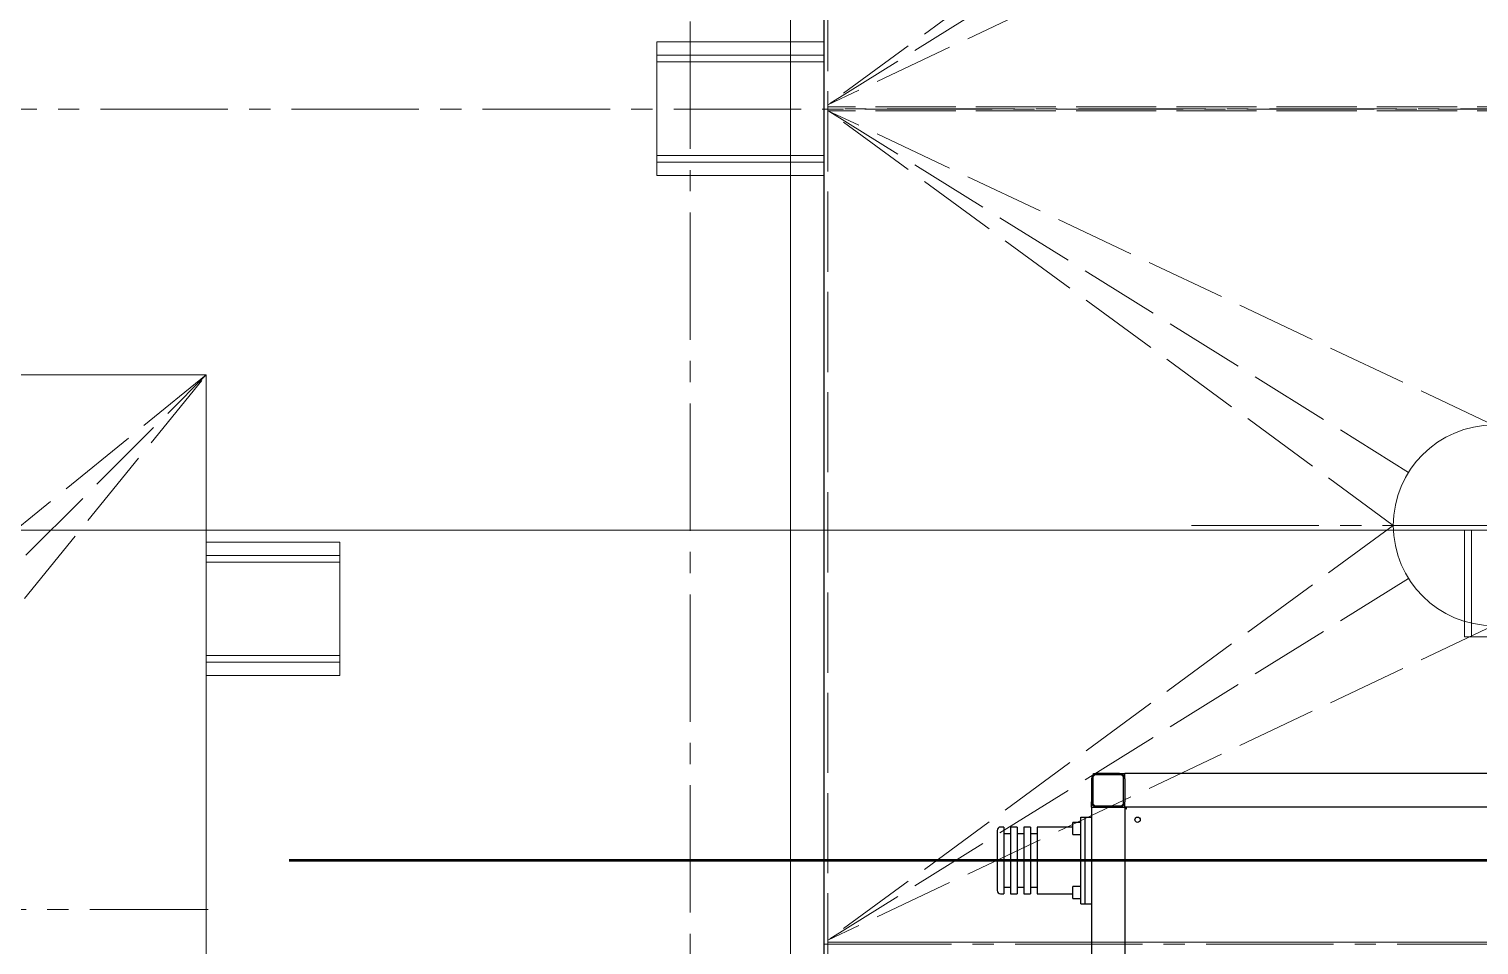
# Model space of a CAD drawing. Header units: millimetres. Extents: x 163705 to 1616509, y 81827 to 302547.
# Drawn here: x 201039 to 203207, y 144433 to 145804 of the extents above; entities that cross this region are included whole.
import ezdxf

# ---------------------------------------------------------------- set-up
doc = ezdxf.new("R2010")
doc.units = ezdxf.units.MM
doc.header["$LTSCALE"] = 10
doc.linetypes.add('ACAD_ISO02W100', pattern=[15, 12, -3])
doc.linetypes.add('CENTER2', pattern=[28.575, 19.05, -3.175, 3.175, -3.175])
for name, color, linetype, lineweight in [('1-中心线', 1, 'CENTER2', 0), ('1-剖面线', 8, 'Continuous', 0), ('1-护栏', 4, 'Continuous', 18), ('1-虚线', 8, 'ACAD_ISO02W100', 0), ('1-设备轮廓', 2, 'Continuous', 18)]:
    doc.layers.add(name, color=color, linetype=linetype, lineweight=lineweight)
doc.layers.add('1-隐线', color=8, linetype='Continuous')

# ---------------------------------------------------------------- blocks, each defined once
blk = doc.blocks.new('G$C3B61D3F5')
for p, q in [((211, 1325), (211.6, 1325)), ((216, 1328), (213, 1325)), ((213, 1325), (213, 1285)), ((214, 1328.2), (214, 1330)), ((214, 1330), (219, 1330)), ((256, 1328), (216, 1328)), ((253, 1330), (219, 1330)), ((253, 1330), (261, 1330)), ((259, 1325), (256, 1328)), ((259, 1285), (259, 1325)), ((260.4, 1325), (261, 1325)), ((921, 1330), (261, 1330)), ((261, 1322), (261, 1330)), ((211, 1322), (211, 1288)), ((261, 1322), (261, 1288)), ((211, 1280), (211, 1288)), ((211, 1280), (211, 120)), ((211, 1280), (219, 1280)), ((213, 1285), (216, 1282)), ((216, 1282), (256, 1282)), ((219, 1280), (253, 1280)), ((253, 1280), (261, 1280)), ((256, 1282), (259, 1285)), ((261, 1280), (261, 1288)), ((263.2, 1280), (261, 1280)), ((261, 1280), (261, 1277.8)), ((263.2, 1280), (263.2, 1278.5)), ((906.8, 1280), (263.2, 1280)), ((195, 1135), (195, 1265)), ((195, 1265), (201, 1265)), ((201, 1265), (201, 1135)), ((201, 1265), (211, 1265)), ((261, 1277.8), (261, 124.2)), ((261, 1277.8), (262.5, 1277.8)), ((70, 1245), (70, 1200)), ((80, 1250), (75, 1250)), ((80, 1250), (80, 1200)), ((90, 1240), (80, 1240)), ((100, 1250), (90, 1250)), ((90, 1250), (90, 1200)), ((100, 1250), (100, 1200)), ((110, 1240), (100, 1240)), ((120, 1250), (110, 1250)), ((110, 1250), (110, 1200)), ((120, 1250), (120, 1200)), ((130, 1240), (120, 1240)), ((183, 1250), (130, 1250)), ((130, 1250), (130, 1200)), ((183, 1245.5), (183, 1256.9)), ((183, 1239.1), (183, 1245.5)), ((195, 1257), (183.1, 1257)), ((183.1, 1239), (195, 1239)), ((70, 1200), (70, 1155)), ((80, 1200), (80, 1150)), ((90, 1200), (90, 1150)), ((100, 1200), (100, 1150)), ((110, 1200), (110, 1150)), ((120, 1200), (120, 1150)), ((130, 1200), (130, 1150)), ((75, 1150), (80, 1150)), ((80, 1160), (90, 1160)), ((90, 1150), (100, 1150)), ((100, 1160), (110, 1160)), ((110, 1150), (120, 1150)), ((120, 1160), (130, 1160)), ((130, 1150), (183, 1150)), ((183, 1150.9), (183, 1160.9)), ((183, 1143.1), (183, 1150.9)), ((195, 1161), (183.1, 1161)), ((183.1, 1143), (195, 1143)), ((195, 1135), (201, 1135)), ((201, 1135), (211, 1135))]:
    blk.add_line(p, q)
blk.add_circle((280, 1261), 4)
for centre, radius, start, end in [((219, 1322), 8, 90, 180), ((253, 1322), 8, 0, 90), ((219, 1288), 8, 180, 270), ((253, 1288), 8, 270, 0), ((75, 1245), 5, 90, 180), ((183.1, 1256.9), 0.1, 90, 180), ((183.1, 1239.1), 0.1, 180, 270), ((75, 1155), 5, 180, 270), ((183.1, 1160.9), 0.1, 90, 180), ((183.1, 1143.1), 0.1, 180, 270)]:
    blk.add_arc(centre, radius, start, end)
for points in [[(263.5, 1277.5), (263.5, 1277.8), (263.4, 1278.5), (263.4, 1279.3), (263.3, 1279.9), (263.2, 1280), (263.2, 1280)], [(261, 1277.8), (261, 1277.8), (261.1, 1277.7), (261.7, 1277.6), (262.5, 1277.6), (263.2, 1277.5), (263.5, 1277.5)], [(262.5, 1277.8), (262.5, 1277.8), (262.5, 1277.7), (262.8, 1277.6), (263.1, 1277.6), (263.4, 1277.5), (263.5, 1277.5)], [(263.5, 1277.5), (263.5, 1277.6), (263.4, 1277.9), (263.4, 1278.2), (263.3, 1278.5), (263.2, 1278.5), (263.2, 1278.5)]]:
    blk.add_open_spline(points, degree=3)
at = {"layer": '1-中心线'}
blk.add_line((265, 1200), (0, 1200), dxfattribs=at)
blk = doc.blocks.new('A$C2f6614b9')
at = {"layer": '1-设备轮廓', "lineweight": 50, "ltscale": 5}
blk.add_line((16925, 1950), (1300, 1950), dxfattribs=at)
at = {"layer": '1-隐线'}
blk.add_blockref('G$C3B61D3F5', (2289, 750), dxfattribs=at)
blk = doc.blocks.new('G$C75DB2CCB')
for p, q in [((0, 1350), (-200, 1350)), ((1600, 1350), (1800, 1350)), ((0, 1330), (-200, 1330)), ((1600, 1330), (1800, 1330)), ((0, 1320), (-200, 1320)), ((1600, 1320), (1800, 1320)), ((0, 1180), (-200, 1180)), ((1600, 1180), (1800, 1180)), ((0, 1170), (-200, 1170)), ((0, 1150), (-200, 1150)), ((1600, 1170), (1800, 1170)), ((1600, 1150), (1800, 1150)), ((0, 450), (-200, 450)), ((1600, 450), (1800, 450)), ((0, 430), (-200, 430)), ((0, 420), (-200, 420)), ((1600, 430), (1800, 430)), ((1600, 420), (1800, 420)), ((1600, 290), (1800, 290)), ((0, 280), (-200, 280)), ((0, 270), (-200, 270)), ((1600, 280), (1800, 280)), ((0, 250), (-200, 250)), ((1600, 250), (1800, 250))]:
    blk.add_line(p, q)
blk.add_lwpolyline([(0, 0), (0, 1600), (1600, 1600), (1600, 0)], close=True)
for points in [[(-200, 1150), (-200, 1350)], [(1800, 1350), (1800, 1150)], [(-200, 250), (-200, 450)], [(1800, 450), (1800, 250)]]:
    blk.add_lwpolyline(points)
blk.add_circle((800, 800), 150)
at = {"layer": '1-中心线'}
for p, q in [((800, -3), (800, 1603)), ((-3, 800), (1603, 800))]:
    blk.add_line(p, q, dxfattribs=at)
at = {"layer": '1-虚线'}
for p, q in [((800, 950), (0, 1600)), ((650, 800), (0, 1600)), ((693.9, 906.1), (0, 1600)), ((1600, 1600), (800, 950)), ((906.1, 906.1), (1600, 1600)), ((950, 800), (1600, 1600)), ((650, 800), (0, 0)), ((1600, 0), (950, 800)), ((693.9, 693.9), (0, 0)), ((906.1, 693.9), (1600, 0)), ((0, 0), (800, 650)), ((800, 650), (1600, 0))]:
    blk.add_line(p, q, dxfattribs=at)
blk = doc.blocks.new('G$CFDCBCB0A')
for p, q in [((250, 2600), (0, 2600)), ((250, 2580), (0, 2580)), ((250, 2570), (0, 2570)), ((250, 2430), (0, 2430)), ((250, 2420), (0, 2420)), ((250, 2400), (0, 2400))]:
    blk.add_line(p, q)
blk.add_lwpolyline([(250, 0), (250, 5000), (4250, 5000), (4250, 0)], close=True)
for points in [[(0, 2400), (0, 2600)], [(0, 2600), (0, 2400)]]:
    blk.add_lwpolyline(points)
blk.add_circle((1251.5, 1876.5), 150)
at = {"layer": '1-中心线'}
for p, q in [((4250, 2500), (250, 2500)), ((799.7, 1876.5), (1703.3, 1876.5)), ((250, 1250), (4250, 1250))]:
    blk.add_line(p, q, dxfattribs=at)
at = {"layer": '1-剖面线'}
blk.add_line((256, 1253), (2247, 1253), dxfattribs=at)
at = {"layer": '1-虚线'}
for p, q in [((1101.5, 3126.5), (256, 2506)), ((1124.2, 3047.2), (256, 2506)), ((1251.5, 2976.5), (256, 2506)), ((2247, 2503), (256, 2503)), ((2247, 2497), (256, 2497)), ((1251.5, 2026.5), (256, 2497)), ((1101.5, 1876.5), (256, 2497)), ((1124.2, 1955.8), (256, 2497)), ((1101.5, 1876.5), (256, 1256)), ((1124.2, 1797.2), (256, 1256)), ((1251.5, 1726.5), (256, 1256))]:
    blk.add_line(p, q, dxfattribs=at)
blk.add_lwpolyline([(256, 6), (256, 4994), (4244, 4994), (4244, 6)], close=True, dxfattribs=at)
blk = doc.blocks.new('A$C5a2f2e4f')
at = {"layer": '1-中心线'}
blk.add_line((2603, 17900.1), (2603, 2000.1), dxfattribs=at)
at = {"layer": '1-设备轮廓'}
for name, p in [('G$CFDCBCB0A', (2553, 2125.1)), ('G$C75DB2CCB', (279.1, 2626.7))]:
    blk.add_blockref(name, p, dxfattribs=at)
blk = doc.blocks.new('123振动筛-俯视图')
for p, q in [((0, 297.1), (3700, 297.1)), ((3183.2, 297.1), (3183.2, 137.1)), ((3193.2, 297.1), (3193.2, 137.1)), ((3183.2, 137.1), (3413.1, 137.1))]:
    blk.add_line(p, q)
at = {"layer": '1-中心线'}
blk.add_line((0, 927.1), (3700, 927.1), dxfattribs=at)
blk = doc.blocks.new('A$Caa9cde6e')
at = {"layer": '1-设备轮廓'}
blk.add_blockref('123振动筛-俯视图', (578, 3097.4), dxfattribs=at)
blk = doc.blocks.new('A$C9ac03513')
blk.add_lwpolyline([(2008.2, 178), (2008.2, 10878), (2008.2, 10878), (2008.2, 16278), (9108.2, 16278), (9108.2, 10678), (4808.2, 10678), (4808.2, 178), (2008.2, 178)])
at = {"layer": '1-护栏'}
blk.add_line((4758.2, 10728), (4758.2, 228), dxfattribs=at)

msp = doc.modelspace()

# ---------------------------------------------------------------- block references
for name, p in [('A$C5a2f2e4f', (199424.833, 141059.499)), ('A$C9ac03513', (197419.609, 142781.632)), ('A$Caa9cde6e', (199424.833, 141659.632)), ('A$C2f6614b9', (200127.833, 142609.632))]:
    msp.add_blockref(name, p)

doc.saveas('drawing.dxf')
